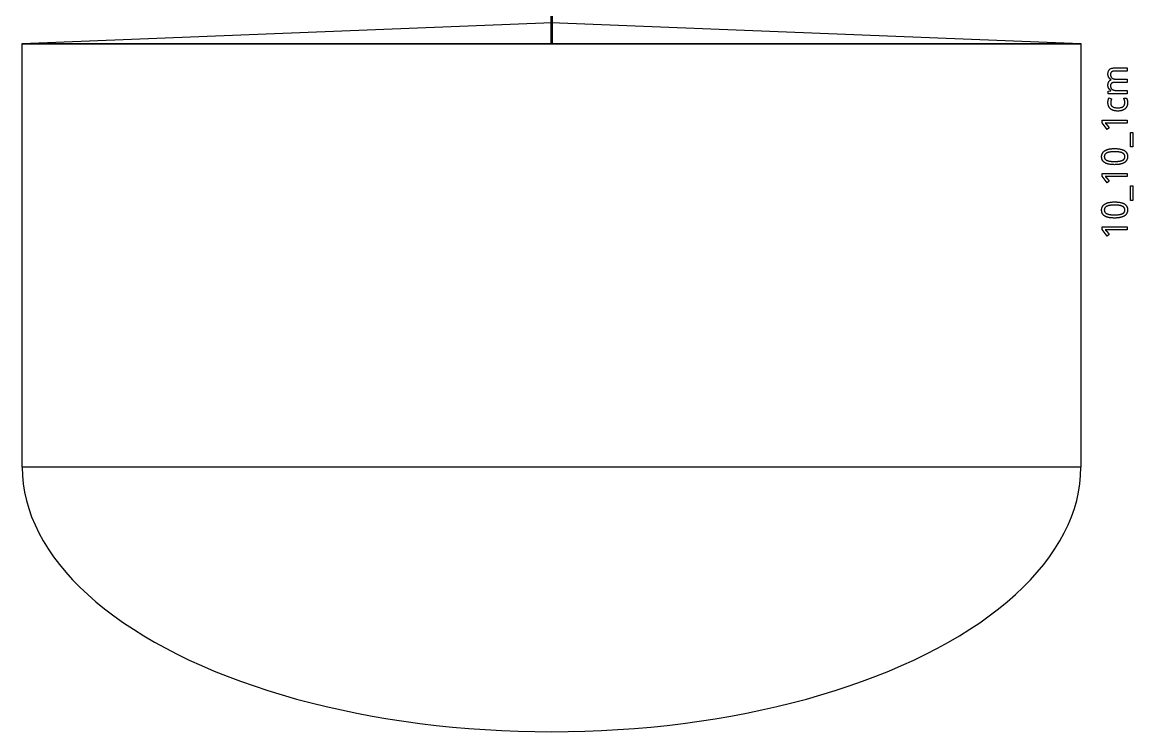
# Model space of a CAD drawing. Extents: x 200 to 309, y 38 to 172.
# Drawn here: x 204 to 308.9, y 37.7 to 104.8 of the extents above; entities that cross this region are included whole.
import ezdxf

# ---------------------------------------------------------------- set-up
doc = ezdxf.new("R2010")
doc.units = 0
doc.layers.get('0').update_dxf_attribs({"linetype": 'CONTINUOUS'})

msp = doc.modelspace()

# ---------------------------------------------------------------- linework, layer by layer
at = {"color": 0}
for points in [[(253.95, 106.8), (254.05, 106.8), (254.05, 102.7), (253.95, 102.7), (253.95, 106.8)], [(204, 102.7), (304, 102.7), (253.95, 104.7), (254.05, 104.7), (204, 102.7)], [(204, 102.74), (304, 102.74), (304, 62.7), (204, 62.7), (204, 102.74)], [(308.379, 100.137), (307.229, 100.137), (307.188, 100.136), (307.149, 100.134), (307.111, 100.13), (307.076, 100.124), (307.043, 100.117), (307.013, 100.108), (306.985, 100.097), (306.958, 100.085), (306.933, 100.071), (306.911, 100.055), (306.892, 100.038), (306.874, 100.019), (306.857, 99.9986), (306.843, 99.976), (306.832, 99.9517), (306.822, 99.9256), (306.815, 99.8976), (306.81, 99.8679), (306.807, 99.8365), (306.806, 99.8032), (306.806, 99.7797), (306.807, 99.7571), (306.81, 99.7351), (306.811, 99.7139), (306.815, 99.6933), (306.819, 99.6735), (306.825, 99.6544), (306.831, 99.636), (306.838, 99.6183), (306.844, 99.6014), (306.853, 99.585), (306.861, 99.5693), (306.871, 99.5542), (306.881, 99.5396), (306.892, 99.5257), (306.903, 99.5124), (306.915, 99.4994), (306.928, 99.4874), (306.942, 99.4757), (306.957, 99.4646), (306.972, 99.4544), (306.987, 99.4449), (307.004, 99.4358), (307.022, 99.4274), (307.039, 99.4194), (307.058, 99.4121), (307.078, 99.4053), (307.099, 99.399), (307.119, 99.3933), (307.14, 99.3882), (307.162, 99.3835), (307.186, 99.3793), (307.21, 99.3757), (307.233, 99.3725), (307.258, 99.3699), (307.283, 99.3676), (307.31, 99.366), (307.338, 99.3647), (307.365, 99.364), (307.393, 99.3637), (308.379, 99.3637), (308.379, 99.0658), (307.229, 99.0658), (307.188, 99.065), (307.149, 99.0626), (307.111, 99.0586), (307.076, 99.0529), (307.043, 99.0456), (307.013, 99.0365), (306.985, 99.026), (306.958, 99.0138), (306.933, 99), (306.911, 98.9844), (306.892, 98.9676), (306.874, 98.9489), (306.857, 98.9285), (306.843, 98.9061), (306.832, 98.8819), (306.822, 98.856), (306.815, 98.8282), (306.81, 98.7986), (306.807, 98.7671), (306.806, 98.7339), (306.806, 98.7092), (306.807, 98.6853), (306.81, 98.6624), (306.813, 98.6401), (306.817, 98.6187), (306.821, 98.5981), (306.826, 98.5783), (306.832, 98.5593), (306.84, 98.5413), (306.847, 98.5239), (306.857, 98.5072), (306.867, 98.4914), (306.876, 98.476), (306.888, 98.4614), (306.9, 98.4474), (306.914, 98.434), (306.928, 98.4214), (306.942, 98.4093), (306.957, 98.3979), (306.974, 98.3872), (306.99, 98.3774), (307.008, 98.3681), (307.026, 98.3594), (307.046, 98.3513), (307.065, 98.3436), (307.086, 98.3365), (307.108, 98.3301), (307.131, 98.3242), (307.153, 98.3188), (307.176, 98.3139), (307.201, 98.3099), (307.226, 98.3062), (307.251, 98.3032), (307.279, 98.3004), (307.306, 98.2981), (307.335, 98.2961), (307.362, 98.2947), (307.392, 98.2936), (307.422, 98.2929), (307.453, 98.2928), (308.379, 98.2928), (308.379, 97.9965), (306.592, 97.9965), (306.592, 98.2374), (306.833, 98.2797), (306.833, 98.296), (306.819, 98.304), (306.806, 98.3122), (306.793, 98.3208), (306.781, 98.3296), (306.768, 98.3388), (306.756, 98.3482), (306.744, 98.3579), (306.733, 98.3679), (306.724, 98.3782), (306.713, 98.3888), (306.703, 98.3996), (306.693, 98.4107), (306.683, 98.4219), (306.674, 98.4333), (306.665, 98.445), (306.657, 98.4568), (306.649, 98.4688), (306.64, 98.481), (306.633, 98.4933), (306.626, 98.506), (306.619, 98.519), (306.614, 98.5322), (306.608, 98.5457), (306.601, 98.5592), (306.597, 98.5728), (306.592, 98.5864), (306.588, 98.6003), (306.583, 98.6143), (306.579, 98.6285), (306.576, 98.6426), (306.574, 98.6574), (306.571, 98.6721), (306.568, 98.6868), (306.565, 98.7015), (306.564, 98.7164), (306.563, 98.7311), (306.561, 98.746), (306.56, 98.761), (306.56, 98.7758), (306.56, 98.7908), (306.56, 98.8292), (306.563, 98.8663), (306.567, 98.9019), (306.571, 98.9364), (306.578, 98.9694), (306.586, 99.0011), (306.594, 99.0315), (306.606, 99.0606), (306.618, 99.0883), (306.632, 99.1147), (306.647, 99.14), (306.664, 99.164), (306.682, 99.1867), (306.701, 99.2079), (306.724, 99.2278), (306.747, 99.2464), (306.772, 99.2635), (306.799, 99.2793), (306.826, 99.2937), (306.856, 99.3068), (306.856, 99.3197), (306.84, 99.3285), (306.826, 99.3374), (306.813, 99.3467), (306.799, 99.3562), (306.785, 99.3661), (306.772, 99.3764), (306.76, 99.3869), (306.747, 99.3979), (306.735, 99.4092), (306.724, 99.4207), (306.714, 99.4328), (306.703, 99.4451), (306.693, 99.4576), (306.683, 99.4704), (306.674, 99.4833), (306.665, 99.4965), (306.657, 99.5097), (306.649, 99.5233), (306.64, 99.5369), (306.633, 99.551), (306.626, 99.5653), (306.619, 99.5799), (306.612, 99.5944), (306.606, 99.6093), (306.6, 99.6242), (306.594, 99.6392), (306.59, 99.6543), (306.586, 99.6697), (306.582, 99.6851), (306.578, 99.7007), (306.574, 99.7162), (306.571, 99.7321), (306.568, 99.7478), (306.567, 99.7636), (306.564, 99.7796), (306.563, 99.7956), (306.561, 99.8117), (306.56, 99.8278), (306.56, 99.8439), (306.56, 99.8601), (306.561, 99.9157), (306.567, 99.9685), (306.574, 100.018), (306.585, 100.065), (306.599, 100.11), (306.615, 100.151), (306.636, 100.19), (306.66, 100.225), (306.686, 100.258), (306.717, 100.288), (306.749, 100.316), (306.785, 100.34), (306.825, 100.362), (306.869, 100.381), (306.918, 100.397), (306.969, 100.41), (307.024, 100.42), (307.083, 100.427), (307.146, 100.432), (307.213, 100.433), (308.379, 100.433), (308.379, 100.137)], [(308.412, 97.1372), (308.411, 97.1044), (308.41, 97.0722), (308.407, 97.0404), (308.404, 97.009), (308.4, 96.9781), (308.393, 96.9475), (308.388, 96.9174), (308.379, 96.8876), (308.371, 96.8585), (308.361, 96.8296), (308.35, 96.8012), (308.339, 96.7738), (308.325, 96.7469), (308.31, 96.721), (308.294, 96.6957), (308.278, 96.6711), (308.26, 96.6474), (308.24, 96.6243), (308.221, 96.6021), (308.199, 96.5806), (308.175, 96.5599), (308.151, 96.54), (308.126, 96.5211), (308.099, 96.5032), (308.071, 96.4861), (308.043, 96.47), (308.013, 96.4547), (307.981, 96.4404), (307.947, 96.4269), (307.914, 96.4144), (307.878, 96.4031), (307.842, 96.3928), (307.803, 96.3837), (307.764, 96.376), (307.722, 96.3693), (307.679, 96.3639), (307.636, 96.3597), (307.59, 96.3567), (307.543, 96.3549), (307.496, 96.3543), (307.446, 96.3549), (307.397, 96.3568), (307.349, 96.3599), (307.304, 96.3642), (307.26, 96.3697), (307.217, 96.3765), (307.176, 96.3846), (307.136, 96.3939), (307.099, 96.4044), (307.063, 96.4161), (307.028, 96.429), (306.994, 96.4426), (306.961, 96.4574), (306.931, 96.4729), (306.9, 96.4894), (306.872, 96.5068), (306.846, 96.525), (306.819, 96.5443), (306.796, 96.5644), (306.772, 96.5854), (306.751, 96.6076), (306.731, 96.6304), (306.711, 96.654), (306.693, 96.6783), (306.676, 96.7035), (306.661, 96.7292), (306.646, 96.7556), (306.633, 96.7828), (306.621, 96.8107), (306.61, 96.8393), (306.601, 96.8685), (306.592, 96.8981), (306.585, 96.9282), (306.578, 96.9586), (306.572, 96.9894), (306.568, 97.0207), (306.564, 97.0525), (306.561, 97.0846), (306.56, 97.1172), (306.56, 97.1501), (306.56, 97.1756), (306.561, 97.2007), (306.563, 97.2258), (306.564, 97.2507), (306.567, 97.2756), (306.569, 97.3001), (306.574, 97.3247), (306.578, 97.3492), (306.582, 97.3735), (306.588, 97.3976), (306.593, 97.4215), (306.599, 97.4447), (306.606, 97.4672), (306.611, 97.4887), (306.618, 97.5094), (306.625, 97.5294), (306.632, 97.5486), (306.64, 97.5668), (306.647, 97.5843), (306.656, 97.601), (306.907, 97.5132), (306.903, 97.5056), (306.897, 97.49), (306.893, 97.4819), (306.89, 97.4736), (306.888, 97.4653), (306.885, 97.4568), (306.882, 97.4481), (306.879, 97.4392), (306.875, 97.4301), (306.869, 97.4118), (306.867, 97.4025), (306.864, 97.3932), (306.86, 97.3837), (306.858, 97.3743), (306.856, 97.3647), (306.853, 97.3551), (306.85, 97.3454), (306.847, 97.3357), (306.846, 97.326), (306.843, 97.3163), (306.84, 97.3065), (306.839, 97.2969), (306.836, 97.2874), (306.833, 97.2682), (306.831, 97.2586), (306.829, 97.2492), (306.828, 97.2397), (306.826, 97.2303), (306.825, 97.221), (306.824, 97.2118), (306.824, 97.2028), (306.822, 97.1938), (306.821, 97.1849), (306.821, 97.176), (306.821, 97.1674), (306.821, 97.1588), (306.821, 97.1501), (306.822, 97.1004), (306.826, 97.0535), (306.835, 97.0093), (306.846, 96.9679), (306.861, 96.9293), (306.879, 96.8933), (306.9, 96.8603), (306.925, 96.8299), (306.953, 96.8022), (306.985, 96.7775), (307.019, 96.7551), (307.057, 96.7353), (307.099, 96.7176), (307.144, 96.7025), (307.193, 96.6896), (307.246, 96.679), (307.301, 96.6708), (307.361, 96.665), (307.425, 96.6614), (307.492, 96.6603), (307.56, 96.6614), (307.622, 96.665), (307.682, 96.6708), (307.737, 96.679), (307.79, 96.6896), (307.839, 96.7025), (307.883, 96.7176), (307.924, 96.7353), (307.961, 96.7551), (307.996, 96.7775), (308.025, 96.8025), (308.053, 96.8299), (308.076, 96.8597), (308.096, 96.8921), (308.114, 96.9268), (308.128, 96.964), (308.139, 97.0036), (308.147, 97.0457), (308.151, 97.0903), (308.153, 97.1372), (308.153, 97.1633), (308.151, 97.1889), (308.15, 97.2139), (308.149, 97.2385), (308.146, 97.2625), (308.143, 97.286), (308.139, 97.309), (308.135, 97.3314), (308.129, 97.3533), (308.124, 97.3749), (308.118, 97.3961), (308.111, 97.4169), (308.104, 97.4375), (308.097, 97.4576), (308.09, 97.4774), (308.083, 97.4967), (308.076, 97.5156), (308.068, 97.5342), (308.06, 97.5524), (308.053, 97.5701), (308.317, 97.5701), (308.325, 97.5524), (308.333, 97.5344), (308.342, 97.5162), (308.35, 97.4978), (308.357, 97.479), (308.364, 97.46), (308.371, 97.4407), (308.376, 97.4211), (308.382, 97.4014), (308.388, 97.3813), (308.392, 97.361), (308.396, 97.3397), (308.4, 97.3176), (308.403, 97.2946), (308.406, 97.2707), (308.408, 97.2457), (308.41, 97.22), (308.411, 97.1933), (308.411, 97.1657), (308.412, 97.1372)], [(308.379, 95.4917), (308.379, 95.2051), (306.743, 95.2051), (306.728, 95.2056), (306.713, 95.2058), (306.696, 95.2061), (306.681, 95.2065), (306.664, 95.2068), (306.649, 95.2072), (306.633, 95.2075), (306.617, 95.2078), (306.601, 95.2082), (306.586, 95.2085), (306.569, 95.209), (306.554, 95.2097), (306.539, 95.2103), (306.524, 95.2108), (306.508, 95.2113), (306.493, 95.2118), (306.478, 95.2122), (306.464, 95.2126), (306.449, 95.2131), (306.435, 95.2133), (306.419, 95.214), (306.406, 95.2146), (306.392, 95.2151), (306.379, 95.2157), (306.365, 95.2162), (306.353, 95.2167), (306.34, 95.2171), (306.329, 95.2175), (306.317, 95.2179), (306.306, 95.2182), (306.311, 95.2128), (306.317, 95.2074), (306.322, 95.2022), (306.328, 95.1971), (306.338, 95.1874), (306.343, 95.1826), (306.347, 95.1781), (306.351, 95.1737), (306.356, 95.1694), (306.361, 95.1651), (306.365, 95.1608), (306.369, 95.1565), (306.372, 95.1522), (306.376, 95.1478), (306.381, 95.1435), (306.385, 95.139), (306.389, 95.1344), (306.393, 95.13), (306.397, 95.1254), (306.401, 95.1213), (306.406, 95.1168), (306.408, 95.1125), (306.414, 95.1081), (306.418, 95.1035), (306.422, 95.0989), (306.426, 95.0942), (306.431, 95.0894), (306.435, 95.0847), (306.439, 95.0799), (306.443, 95.0749), (306.449, 95.0697), (306.453, 95.0643), (306.457, 95.0588), (306.463, 95.0531), (306.468, 95.0471), (306.474, 95.041), (306.478, 95.0346), (306.483, 95.0281), (306.49, 95.0212), (306.686, 94.7804), (306.486, 94.6242), (306, 95.2475), (306, 95.4917), (308.379, 95.4917)], [(308.679, 94.341), (308.907, 94.341), (308.907, 92.9575), (308.679, 92.9575), (308.679, 94.341)], [(307.186, 92.8078), (307.243, 92.8074), (307.299, 92.8061), (307.354, 92.8039), (307.407, 92.801), (307.46, 92.7972), (307.511, 92.7925), (307.56, 92.7869), (307.608, 92.7807), (307.656, 92.7735), (307.703, 92.7654), (307.747, 92.7568), (307.79, 92.7471), (307.833, 92.7364), (307.874, 92.7246), (307.912, 92.7117), (307.95, 92.6978), (307.987, 92.6829), (308.022, 92.6669), (308.056, 92.65), (308.088, 92.6319), (308.119, 92.6132), (308.149, 92.5933), (308.176, 92.5725), (308.203, 92.5504), (308.228, 92.5274), (308.25, 92.5032), (308.272, 92.4781), (308.293, 92.4518), (308.311, 92.4244), (308.329, 92.396), (308.344, 92.3664), (308.358, 92.3356), (308.371, 92.3035), (308.382, 92.2701), (308.392, 92.2357), (308.399, 92.1999), (308.404, 92.1629), (308.408, 92.1246), (308.411, 92.0851), (308.412, 92.0444), (308.411, 92.0065), (308.408, 91.9696), (308.404, 91.9336), (308.399, 91.8986), (308.392, 91.8646), (308.382, 91.8315), (308.371, 91.7994), (308.358, 91.7683), (308.344, 91.7382), (308.329, 91.7092), (308.311, 91.6812), (308.293, 91.6543), (308.272, 91.6283), (308.25, 91.6033), (308.228, 91.5793), (308.203, 91.5561), (308.176, 91.534), (308.149, 91.5128), (308.119, 91.4925), (308.088, 91.4731), (308.056, 91.455), (308.022, 91.4378), (307.987, 91.4215), (307.95, 91.4061), (307.912, 91.3917), (307.874, 91.3782), (307.833, 91.3656), (307.79, 91.3539), (307.747, 91.3431), (307.703, 91.3332), (307.656, 91.3244), (307.608, 91.3167), (307.56, 91.3099), (307.511, 91.304), (307.46, 91.2989), (307.407, 91.2949), (307.354, 91.2917), (307.299, 91.2894), (307.243, 91.2881), (307.186, 91.2875), (307.129, 91.2879), (307.074, 91.2892), (307.019, 91.2913), (306.965, 91.294), (306.914, 91.2978), (306.862, 91.3022), (306.813, 91.3075), (306.764, 91.3136), (306.717, 91.3206), (306.671, 91.3282), (306.625, 91.3372), (306.582, 91.3471), (306.54, 91.3579), (306.5, 91.3697), (306.46, 91.3824), (306.422, 91.396), (306.386, 91.4106), (306.351, 91.4261), (306.318, 91.4426), (306.286, 91.4601), (306.256, 91.4789), (306.226, 91.4986), (306.199, 91.5194), (306.172, 91.5414), (306.147, 91.5643), (306.124, 91.5882), (306.101, 91.6132), (306.082, 91.6393), (306.063, 91.6664), (306.046, 91.6944), (306.029, 91.724), (306.015, 91.7549), (306.003, 91.7868), (305.992, 91.82), (305.983, 91.8543), (305.976, 91.89), (305.969, 91.9268), (305.965, 91.9647), (305.963, 92.004), (305.963, 92.0444), (305.963, 92.0826), (305.965, 92.1199), (305.969, 92.1561), (305.976, 92.1913), (305.983, 92.2254), (305.992, 92.2586), (306.003, 92.2908), (306.015, 92.3219), (306.029, 92.3522), (306.046, 92.3813), (306.063, 92.4094), (306.081, 92.4367), (306.101, 92.4629), (306.122, 92.4881), (306.146, 92.5124), (306.171, 92.5356), (306.197, 92.5579), (306.225, 92.5792), (306.254, 92.5996), (306.285, 92.6189), (306.317, 92.6374), (306.35, 92.6549), (306.385, 92.6714), (306.421, 92.6869), (306.458, 92.7015), (306.497, 92.7153), (306.539, 92.7279), (306.581, 92.7397), (306.624, 92.7507), (306.668, 92.7606), (306.715, 92.7694), (306.763, 92.7775), (306.811, 92.7846), (306.861, 92.7907), (306.912, 92.796), (306.964, 92.8001), (307.018, 92.8035), (307.074, 92.8058), (307.129, 92.8072), (307.186, 92.8078)], [(307.186, 91.5886), (307.235, 91.5889), (307.282, 91.5896), (307.328, 91.5908), (307.372, 91.5926), (307.415, 91.5947), (307.457, 91.5975), (307.497, 91.6007), (307.537, 91.6043), (307.575, 91.6085), (307.612, 91.6131), (307.649, 91.6182), (307.683, 91.624), (307.717, 91.6304), (307.749, 91.6374), (307.781, 91.6449), (307.81, 91.6529), (307.839, 91.6617), (307.865, 91.6708), (307.892, 91.6807), (307.917, 91.6913), (307.94, 91.7022), (307.963, 91.714), (307.985, 91.7264), (308.004, 91.7394), (308.022, 91.7531), (308.04, 91.7674), (308.057, 91.7824), (308.072, 91.7979), (308.086, 91.8143), (308.1, 91.8311), (308.111, 91.8492), (308.121, 91.8678), (308.131, 91.8872), (308.138, 91.9075), (308.144, 91.9285), (308.15, 91.9501), (308.154, 91.9725), (308.157, 91.9957), (308.158, 92.0197), (308.16, 92.0444), (308.158, 92.069), (308.157, 92.0931), (308.154, 92.1163), (308.15, 92.1386), (308.144, 92.1604), (308.138, 92.1812), (308.131, 92.2015), (308.121, 92.221), (308.111, 92.2397), (308.1, 92.2576), (308.088, 92.2749), (308.074, 92.2915), (308.058, 92.3074), (308.042, 92.3228), (308.024, 92.3374), (308.006, 92.3514), (307.986, 92.3647), (307.964, 92.3774), (307.942, 92.3894), (307.918, 92.4008), (307.894, 92.4119), (307.868, 92.4224), (307.842, 92.4321), (307.813, 92.4413), (307.783, 92.4497), (307.751, 92.4575), (307.719, 92.4646), (307.686, 92.4711), (307.651, 92.4769), (307.617, 92.4822), (307.579, 92.4872), (307.54, 92.4915), (307.5, 92.4956), (307.46, 92.4989), (307.417, 92.5018), (307.374, 92.504), (307.328, 92.506), (307.282, 92.5072), (307.235, 92.5081), (307.186, 92.5082), (307.138, 92.5081), (307.092, 92.5072), (307.046, 92.506), (307.001, 92.504), (306.957, 92.5018), (306.915, 92.4989), (306.875, 92.4956), (306.835, 92.4915), (306.797, 92.4872), (306.76, 92.4822), (306.724, 92.4769), (306.689, 92.4711), (306.656, 92.4646), (306.624, 92.4575), (306.593, 92.4497), (306.564, 92.4413), (306.535, 92.4321), (306.508, 92.4224), (306.482, 92.4119), (306.457, 92.4008), (306.433, 92.3894), (306.411, 92.3774), (306.39, 92.3647), (306.371, 92.3514), (306.351, 92.3374), (306.335, 92.3228), (306.318, 92.3074), (306.303, 92.2915), (306.289, 92.2749), (306.276, 92.2576), (306.265, 92.2397), (306.254, 92.221), (306.246, 92.2015), (306.237, 92.1812), (306.232, 92.1604), (306.226, 92.1386), (306.222, 92.1163), (306.219, 92.0931), (306.217, 92.069), (306.217, 92.0444), (306.217, 92.0197), (306.219, 91.9957), (306.222, 91.9725), (306.226, 91.9501), (306.232, 91.9285), (306.237, 91.9075), (306.246, 91.8872), (306.254, 91.8678), (306.265, 91.8492), (306.276, 91.8311), (306.289, 91.8143), (306.303, 91.7979), (306.318, 91.7824), (306.335, 91.7674), (306.351, 91.7531), (306.371, 91.7394), (306.39, 91.7264), (306.411, 91.714), (306.433, 91.7022), (306.457, 91.6913), (306.482, 91.6807), (306.508, 91.6708), (306.535, 91.6617), (306.564, 91.6529), (306.593, 91.6449), (306.624, 91.6374), (306.656, 91.6304), (306.689, 91.624), (306.724, 91.6182), (306.76, 91.6131), (306.797, 91.6085), (306.835, 91.6043), (306.875, 91.6007), (306.915, 91.5975), (306.957, 91.5947), (307.001, 91.5926), (307.046, 91.5908), (307.092, 91.5896), (307.138, 91.5889), (307.186, 91.5886)], [(308.379, 90.4493), (308.379, 90.1629), (306.743, 90.1629), (306.728, 90.1632), (306.713, 90.1635), (306.696, 90.1639), (306.664, 90.1644), (306.649, 90.1649), (306.633, 90.1651), (306.617, 90.1656), (306.601, 90.1658), (306.586, 90.1661), (306.569, 90.1668), (306.554, 90.1674), (306.524, 90.1685), (306.508, 90.169), (306.493, 90.1694), (306.478, 90.1699), (306.464, 90.1703), (306.449, 90.1707), (306.435, 90.171), (306.419, 90.1717), (306.406, 90.1722), (306.392, 90.1728), (306.379, 90.1733), (306.365, 90.1739), (306.353, 90.1743), (306.34, 90.1747), (306.329, 90.1751), (306.317, 90.1756), (306.306, 90.176), (306.311, 90.1704), (306.317, 90.1651), (306.322, 90.1599), (306.328, 90.1549), (306.333, 90.1499), (306.338, 90.145), (306.343, 90.1404), (306.347, 90.1358), (306.351, 90.1314), (306.356, 90.1271), (306.361, 90.1228), (306.365, 90.1186), (306.369, 90.1142), (306.372, 90.1099), (306.376, 90.1056), (306.381, 90.1011), (306.385, 90.0967), (306.389, 90.0922), (306.393, 90.0876), (306.397, 90.0832), (306.401, 90.0789), (306.406, 90.0746), (306.408, 90.0701), (306.414, 90.0657), (306.418, 90.0611), (306.422, 90.0565), (306.426, 90.0519), (306.431, 90.0472), (306.435, 90.0424), (306.439, 90.0375), (306.443, 90.0326), (306.449, 90.0274), (306.453, 90.0221), (306.457, 90.0165), (306.463, 90.0107), (306.468, 90.0047), (306.474, 89.9986), (306.478, 89.9922), (306.483, 89.9857), (306.49, 89.979), (306.686, 89.7381), (306.486, 89.5818), (306, 90.2051), (306, 90.4493), (308.379, 90.4493)], [(308.679, 89.2986), (308.907, 89.2986), (308.907, 87.9151), (308.679, 87.9151), (308.679, 89.2986)], [(307.186, 87.7654), (307.243, 87.765), (307.299, 87.7638), (307.354, 87.7617), (307.407, 87.7586), (307.46, 87.7549), (307.511, 87.7501), (307.56, 87.7447), (307.608, 87.7383), (307.656, 87.7311), (307.703, 87.7231), (307.747, 87.7144), (307.79, 87.7047), (307.833, 87.694), (307.874, 87.6822), (307.912, 87.6694), (307.95, 87.6556), (307.987, 87.6406), (308.022, 87.6247), (308.056, 87.6076), (308.088, 87.5896), (308.119, 87.5708), (308.149, 87.551), (308.176, 87.5301), (308.203, 87.5082), (308.228, 87.485), (308.25, 87.461), (308.272, 87.4357), (308.293, 87.4094), (308.311, 87.3821), (308.329, 87.3536), (308.344, 87.324), (308.358, 87.2932), (308.371, 87.2611), (308.382, 87.2279), (308.392, 87.1933), (308.399, 87.1575), (308.404, 87.1206), (308.408, 87.0822), (308.411, 87.0428), (308.412, 87.0021), (308.411, 86.9642), (308.408, 86.9272), (308.404, 86.8912), (308.399, 86.8562), (308.392, 86.8222), (308.382, 86.7892), (308.371, 86.7571), (308.358, 86.726), (308.344, 86.696), (308.329, 86.6668), (308.311, 86.6389), (308.293, 86.6121), (308.272, 86.5861), (308.25, 86.5611), (308.228, 86.5369), (308.203, 86.5139), (308.176, 86.4917), (308.149, 86.4704), (308.119, 86.4501), (308.088, 86.4308), (308.056, 86.4126), (308.022, 86.3956), (307.987, 86.3792), (307.95, 86.3639), (307.912, 86.3494), (307.874, 86.3358), (307.833, 86.3232), (307.79, 86.3115), (307.747, 86.3007), (307.703, 86.2908), (307.656, 86.2822), (307.608, 86.2744), (307.56, 86.2676), (307.511, 86.2617), (307.46, 86.2567), (307.407, 86.2525), (307.354, 86.2493), (307.299, 86.2471), (307.243, 86.2457), (307.186, 86.2453), (307.129, 86.2457), (307.074, 86.2468), (307.019, 86.2489), (306.965, 86.2518), (306.914, 86.2554), (306.862, 86.2599), (306.813, 86.2651), (306.764, 86.2712), (306.717, 86.2782), (306.671, 86.286), (306.625, 86.2949), (306.582, 86.3047), (306.54, 86.3156), (306.5, 86.3274), (306.46, 86.34), (306.422, 86.3538), (306.386, 86.3683), (306.351, 86.3839), (306.318, 86.4003), (306.286, 86.4178), (306.256, 86.4365), (306.226, 86.4563), (306.199, 86.4771), (306.172, 86.499), (306.147, 86.5219), (306.124, 86.5458), (306.101, 86.5708), (306.082, 86.5969), (306.063, 86.624), (306.046, 86.6521), (306.029, 86.6817), (306.015, 86.7125), (306.003, 86.7444), (305.992, 86.7776), (305.983, 86.8121), (305.976, 86.8476), (305.969, 86.8844), (305.965, 86.9225), (305.963, 86.9617), (305.963, 87.0021), (305.963, 87.0403), (305.965, 87.0775), (305.969, 87.1137), (305.976, 87.1489), (305.983, 87.1832), (305.992, 87.2164), (306.003, 87.2485), (306.015, 87.2797), (306.029, 87.3099), (306.046, 87.339), (306.063, 87.3671), (306.081, 87.3943), (306.101, 87.4206), (306.122, 87.4457), (306.146, 87.47), (306.171, 87.4933), (306.197, 87.5156), (306.225, 87.5369), (306.254, 87.5572), (306.285, 87.5767), (306.317, 87.595), (306.35, 87.6125), (306.385, 87.629), (306.421, 87.6446), (306.458, 87.6592), (306.497, 87.6729), (306.539, 87.6857), (306.581, 87.6975), (306.624, 87.7083), (306.668, 87.7182), (306.715, 87.7272), (306.763, 87.7353), (306.811, 87.7424), (306.861, 87.7485), (306.912, 87.7536), (306.964, 87.7579), (307.018, 87.7611), (307.074, 87.7635), (307.129, 87.765), (307.186, 87.7654)], [(307.186, 86.5464), (307.235, 86.5465), (307.282, 86.5474), (307.328, 86.5486), (307.372, 86.5503), (307.415, 86.5525), (307.457, 86.5551), (307.497, 86.5583), (307.537, 86.5619), (307.575, 86.5661), (307.612, 86.5707), (307.649, 86.576), (307.683, 86.5817), (307.717, 86.5881), (307.749, 86.595), (307.781, 86.6025), (307.81, 86.6106), (307.839, 86.6193), (307.865, 86.6286), (307.892, 86.6385), (307.917, 86.6489), (307.94, 86.66), (307.963, 86.6717), (307.985, 86.684), (308.004, 86.6971), (308.022, 86.7107), (308.04, 86.725), (308.057, 86.74), (308.072, 86.7557), (308.086, 86.7719), (308.1, 86.7889), (308.111, 86.8068), (308.121, 86.8256), (308.131, 86.845), (308.138, 86.8651), (308.144, 86.8861), (308.15, 86.9078), (308.154, 86.9303), (308.157, 86.9535), (308.158, 86.9774), (308.16, 87.0021), (308.158, 87.0268), (308.157, 87.0507), (308.154, 87.0739), (308.15, 87.0964), (308.144, 87.1181), (308.138, 87.139), (308.131, 87.1592), (308.121, 87.1786), (308.111, 87.1974), (308.1, 87.2153), (308.088, 87.2325), (308.074, 87.2492), (308.058, 87.2651), (308.042, 87.2804), (308.024, 87.295), (308.006, 87.309), (307.986, 87.3224), (307.964, 87.3351), (307.942, 87.3471), (307.918, 87.3585), (307.894, 87.3696), (307.868, 87.38), (307.842, 87.3897), (307.813, 87.3989), (307.783, 87.4074), (307.751, 87.4151), (307.719, 87.4224), (307.686, 87.4289), (307.651, 87.4347), (307.617, 87.4399), (307.579, 87.4449), (307.54, 87.4493), (307.5, 87.4532), (307.46, 87.4565), (307.417, 87.4594), (307.374, 87.4618), (307.328, 87.4636), (307.282, 87.4649), (307.235, 87.4657), (307.186, 87.466), (307.138, 87.4657), (307.092, 87.4649), (307.046, 87.4636), (307.001, 87.4618), (306.957, 87.4594), (306.915, 87.4565), (306.875, 87.4532), (306.835, 87.4493), (306.797, 87.4449), (306.76, 87.4399), (306.724, 87.4347), (306.689, 87.4289), (306.656, 87.4224), (306.624, 87.4151), (306.593, 87.4074), (306.564, 87.3989), (306.535, 87.3897), (306.508, 87.38), (306.482, 87.3696), (306.457, 87.3585), (306.433, 87.3471), (306.411, 87.3351), (306.39, 87.3224), (306.371, 87.309), (306.351, 87.295), (306.335, 87.2804), (306.318, 87.2651), (306.303, 87.2492), (306.289, 87.2325), (306.276, 87.2153), (306.265, 87.1974), (306.254, 87.1786), (306.246, 87.1592), (306.237, 87.139), (306.232, 87.1181), (306.226, 87.0964), (306.222, 87.0739), (306.219, 87.0507), (306.217, 87.0268), (306.217, 87.0021), (306.217, 86.9774), (306.219, 86.9535), (306.222, 86.9303), (306.226, 86.9078), (306.232, 86.8861), (306.237, 86.8651), (306.246, 86.845), (306.254, 86.8256), (306.265, 86.8068), (306.276, 86.7889), (306.289, 86.7719), (306.303, 86.7557), (306.318, 86.74), (306.335, 86.725), (306.351, 86.7107), (306.371, 86.6971), (306.39, 86.684), (306.411, 86.6717), (306.433, 86.66), (306.457, 86.6489), (306.482, 86.6385), (306.508, 86.6286), (306.535, 86.6193), (306.564, 86.6106), (306.593, 86.6025), (306.624, 86.595), (306.656, 86.5881), (306.689, 86.5817), (306.724, 86.576), (306.76, 86.5707), (306.797, 86.5661), (306.835, 86.5619), (306.875, 86.5583), (306.915, 86.5551), (306.957, 86.5525), (307.001, 86.5503), (307.046, 86.5486), (307.092, 86.5474), (307.138, 86.5465), (307.186, 86.5464)], [(308.379, 85.4071), (308.379, 85.1206), (306.743, 85.1206), (306.728, 85.1208), (306.713, 85.1213), (306.681, 85.1218), (306.664, 85.1222), (306.649, 85.1225), (306.633, 85.1228), (306.617, 85.1232), (306.601, 85.1235), (306.586, 85.1239), (306.569, 85.1244), (306.554, 85.125), (306.539, 85.1257), (306.524, 85.1261), (306.508, 85.1267), (306.493, 85.1271), (306.478, 85.1276), (306.464, 85.1281), (306.449, 85.1283), (306.435, 85.1288), (306.419, 85.1293), (306.406, 85.13), (306.392, 85.1306), (306.379, 85.1311), (306.365, 85.1315), (306.353, 85.1321), (306.34, 85.1325), (306.329, 85.1329), (306.317, 85.1332), (306.306, 85.1336), (306.311, 85.1281), (306.317, 85.1228), (306.328, 85.1125), (306.333, 85.1075), (306.338, 85.1028), (306.343, 85.0981), (306.347, 85.0935), (306.351, 85.089), (306.356, 85.0847), (306.361, 85.0806), (306.365, 85.0763), (306.369, 85.0719), (306.372, 85.0676), (306.376, 85.0632), (306.381, 85.0588), (306.385, 85.0543), (306.389, 85.0499), (306.393, 85.0454), (306.397, 85.0408), (306.401, 85.0365), (306.406, 85.0322), (306.408, 85.0278), (306.418, 85.0189), (306.422, 85.0143), (306.426, 85.0096), (306.431, 85.0049), (306.435, 85.0001), (306.439, 84.9953), (306.443, 84.9903), (306.449, 84.9851), (306.453, 84.9797), (306.457, 84.9742), (306.463, 84.9683), (306.468, 84.9624), (306.474, 84.9563), (306.478, 84.9499), (306.483, 84.9433), (306.49, 84.9367), (306.686, 84.6957), (306.486, 84.5394), (306, 85.1629), (306, 85.4071), (308.379, 85.4071)], [(204, 62.7), (204.025, 61.9147), (204.099, 61.1303), (204.222, 60.3472), (204.394, 59.5667), (204.615, 58.7892), (204.886, 58.0154), (205.204, 57.2464), (205.571, 56.4828), (205.985, 55.7253), (206.447, 54.9746), (206.956, 54.2315), (207.511, 53.4969), (208.112, 52.7713), (208.758, 52.0556), (209.45, 51.3503), (210.185, 50.6561), (210.962, 49.9739), (211.783, 49.3043), (212.646, 48.6479), (213.549, 48.0054), (214.492, 47.3774), (215.474, 46.7644), (216.494, 46.1672), (217.551, 45.5862), (218.644, 45.0224), (219.772, 44.4758), (220.935, 43.9472), (222.129, 43.4372), (223.354, 42.9461), (224.611, 42.4746), (225.896, 42.0229), (227.208, 41.5918), (228.547, 41.1814), (229.912, 40.7924), (231.3, 40.4249), (232.711, 40.0793), (234.143, 39.7561), (235.593, 39.4556), (237.063, 39.1779), (238.549, 38.9236), (240.05, 38.6926), (241.565, 38.4854), (243.093, 38.3021), (244.631, 38.1428), (246.178, 38.0078), (247.733, 37.8971), (249.294, 37.811), (250.86, 37.7493), (252.429, 37.7124), (254, 37.7), (255.571, 37.7124), (257.139, 37.7493), (258.706, 37.811), (260.267, 37.8971), (261.821, 38.0078), (263.369, 38.1428), (264.907, 38.3021), (266.435, 38.4854), (267.95, 38.6926), (269.45, 38.9236), (270.936, 39.1779), (272.406, 39.4556), (273.857, 39.7561), (275.289, 40.0793), (276.7, 40.4249), (278.088, 40.7924), (279.451, 41.1814), (280.792, 41.5918), (282.104, 42.0229), (283.389, 42.4746), (284.646, 42.9461), (285.871, 43.4372), (287.065, 43.9472), (288.228, 44.4758), (289.356, 45.0224), (290.449, 45.5862), (291.506, 46.1672), (292.525, 46.7644), (293.508, 47.3774), (294.45, 48.0054), (295.354, 48.6479), (296.217, 49.3043), (297.037, 49.9739), (297.815, 50.6561), (298.55, 51.3503), (299.242, 52.0556), (299.888, 52.7713), (300.489, 53.4969), (301.044, 54.2315), (301.553, 54.9746), (302.015, 55.7253), (302.429, 56.4828), (302.796, 57.2464), (303.114, 58.0154), (303.385, 58.7892), (303.606, 59.5667), (303.778, 60.3472), (303.901, 61.1303), (303.975, 61.9147), (304, 62.7), (204, 62.7)]]:
    msp.add_lwpolyline(points, close=True, dxfattribs=at)
at = {"color": 0, "const_width": 0.0104}
msp.add_lwpolyline([(204, 62.7), (204.025, 61.9147), (204.099, 61.1303), (204.222, 60.3472), (204.394, 59.5667), (204.615, 58.7892), (204.886, 58.0154), (205.204, 57.2464), (205.571, 56.4828), (205.985, 55.7253), (206.447, 54.9746), (206.956, 54.2315), (207.511, 53.4969), (208.112, 52.7713), (208.758, 52.0556), (209.45, 51.3503), (210.185, 50.6561), (210.962, 49.9739), (211.783, 49.3043), (212.646, 48.6479), (213.549, 48.0054), (214.492, 47.3774), (215.474, 46.7644), (216.494, 46.1672), (217.551, 45.5862), (218.644, 45.0224), (219.772, 44.4758), (220.935, 43.9472), (222.129, 43.4372), (223.354, 42.9461), (224.611, 42.4746), (225.896, 42.0229), (227.208, 41.5918), (228.547, 41.1814), (229.912, 40.7924), (231.3, 40.4249), (232.711, 40.0793), (234.143, 39.7561), (235.593, 39.4556), (237.063, 39.1779), (238.549, 38.9236), (240.05, 38.6926), (241.565, 38.4854), (243.093, 38.3021), (244.631, 38.1428), (246.178, 38.0078), (247.733, 37.8971), (249.294, 37.811), (250.86, 37.7493), (252.429, 37.7124), (254, 37.7), (255.571, 37.7124), (257.139, 37.7493), (258.706, 37.811), (260.267, 37.8971), (261.821, 38.0078), (263.369, 38.1428), (264.907, 38.3021), (266.435, 38.4854), (267.95, 38.6926), (269.45, 38.9236), (270.936, 39.1779), (272.406, 39.4556), (273.857, 39.7561), (275.289, 40.0793), (276.7, 40.4249), (278.088, 40.7924), (279.451, 41.1814), (280.792, 41.5918), (282.104, 42.0229), (283.389, 42.4746), (284.646, 42.9461), (285.871, 43.4372), (287.065, 43.9472), (288.228, 44.4758), (289.356, 45.0224), (290.449, 45.5862), (291.506, 46.1672), (292.525, 46.7644), (293.508, 47.3774), (294.45, 48.0054), (295.354, 48.6479), (296.217, 49.3043), (297.037, 49.9739), (297.815, 50.6561), (298.55, 51.3503), (299.242, 52.0556), (299.888, 52.7713), (300.489, 53.4969), (301.044, 54.2315), (301.553, 54.9746), (302.015, 55.7253), (302.429, 56.4828), (302.796, 57.2464), (303.114, 58.0154), (303.385, 58.7892), (303.606, 59.5667), (303.778, 60.3472), (303.901, 61.1303), (303.975, 61.9147), (304, 62.7), (204, 62.7)], close=True, dxfattribs=at)

doc.saveas('drawing.dxf')
